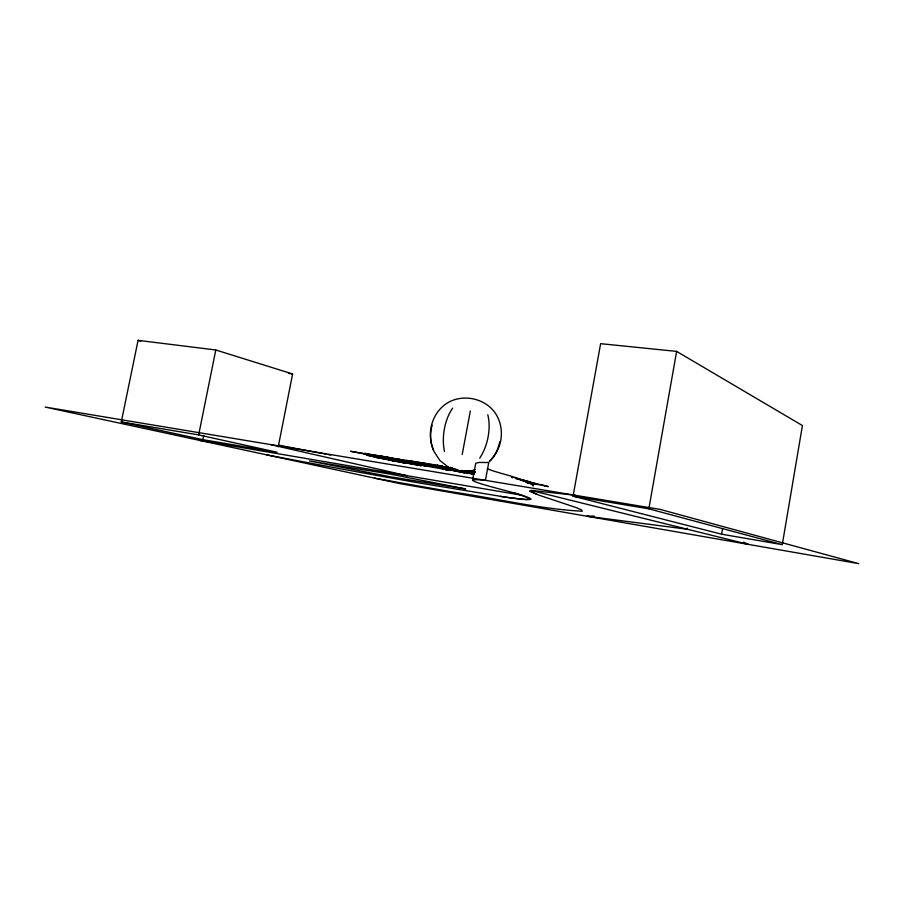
<?xml version="1.0" encoding="UTF-8"?>
<svg xmlns="http://www.w3.org/2000/svg" width="904" height="904" viewBox="0 0 904 904"><rect width="100%" height="100%" fill="white"/><g stroke="black" fill="none" stroke-linecap="round" stroke-linejoin="round"><path stroke-width="1.36" d="M782.276 544.649L802.424 425.547L676.633 351.396L600.629 343.678L573.057 496.172L721.607 534.196L782.276 544.649L648.835 508.828L573.057 496.172M721.607 534.196L722.556 528.67M648.835 508.828L676.633 351.396M470.351 410.981L462.193 454.565M472.521 480.25L475.764 463.21L479.199 462.441L488.759 462.532L485.448 480.34C445.706 476.476 513.02 491.979 519.337 494.499M278.251 446.768L292.602 373.962L215.785 349.984L138.075 340.345L121.283 421.942L202.88 439.672L277.166 452.271L198.665 434.914L121.283 421.942M198.665 434.914L215.785 349.984M202.88 439.672L203.705 435.547M533.111 485.979L533.394 485.471C519.608 476.815 502.375 474.656 487.199 468.792M373.725 455.842L377.318 456.339L350.458 451.277L373.51 455.187L363.928 453.729L374.166 456.181L383.432 457.153L375.216 455.684L378.81 456.091L400.291 460.034M469.865 471.278L475.108 469.662M531.168 483.629L532.772 483.832L528.139 482.759M531.665 490.465L529.936 491.188L539.225 495.256L576.334 507.63L581.577 509.901L582.289 511.235C538.716 508.918 495.742 498.296 452.576 491.979A395.127 9.662 10.8 0 1 414.281 485.256L374.482 478.126M452.983 470.057L474.464 473.82M531.778 490.454L575.17 495.268M468.916 470.543L470.735 470.735M594.12 516.037L586.764 516.207L687.447 529.258L687.198 528.094M398.427 459.661L395.703 459.243L403.998 460.961L385.759 456.859L412.54 461.831L416.145 462.317L408.732 460.611L433.637 464.679L456.283 469.323M430.699 464.938L434.395 465.503L416.382 462.17L429.287 465.085L453.299 468.419M533.473 490.454L529.902 491.109L537.157 494.511M467.334 470.656L468.125 470.69M519.958 479.798L524.207 480.329M383.556 456.633L385.036 456.735L370.346 454.429L383.827 456.78L380.403 455.989M422.462 465.153L417.964 464.588L425.242 465.741L406.687 462.373M475.368 471.718L470.069 470.747M456.373 470.148L455.413 470.035L462.068 471.594L458.622 470.566M467.108 470.781L474.792 472.272M288.466 373.42L292.602 373.962M369.781 455.593L373.793 456.317L366.075 454.712L371.77 455.593M527.891 482.679L530.795 483.075L526.184 482.047M369.792 455.605L367.148 455.311L416.812 463.775L402.822 460.204L404.608 460.464L433.909 466.035L420.292 464.294L426.993 465.922L422.846 465.085M412.891 462.859L414.812 463.13L410.122 462.294L412.303 462.611M516.207 478.419L530.84 482.069L520.568 479.832M266.827 454.893L330.921 467.018A232.012 5.752 10.7 0 0 356.843 471.786L390.144 477.809A274.5 7.006 10.7 0 0 422.247 483.482L507.133 497.381L525.393 499.516L530.919 499.155L519.823 494.646M500.432 496.409C512.5 498.262 553.723 504.183 513.438 492.77M523.574 480.883L542.027 484.985L531.495 483.866M520.388 480.318L521.201 480.453M458.486 470.193L450.497 468.769L456.667 469.752M527.088 482.973L528.75 483.244M522.783 481.03L523.947 481.109M199.456 440.35L521.642 495.2M405.919 462.26L398.404 460.678L401.805 461.413M453.266 470.091L456.509 470.577L446.486 468.984L464.667 472.86L442.598 468.532L450.847 470.442L445.491 469.594L450.102 470.464M403.094 461.571L407.218 462.588L402.167 461.752L449.356 470.204M328.254 454.61L330.706 455.062M323.349 453.695L325.802 454.147M452.226 467.956L429.694 464.588L431.287 464.938M430.914 464.464L434.903 465.221M322.118 453.458L279.02 445.231M524.117 480.306L515.269 478.442M511.54 477.481L512.896 477.741M461.515 470.475L474.882 472.408M392.63 460.848L396.076 461.56M473.786 474.363L459.627 471.515L472.385 473.707L464.95 471.515L473.73 473.074L473.176 472.769M270.296 444.531L407.105 475.707M531.337 490.488L748.342 544.389L743.596 542.14M450.181 467.379L450.791 467.537M138.075 340.345L140.741 341.147M391.895 460.746L392.811 461.029M448.542 467.3L439.886 460.498L433.796 451.198A36.928 35.132 -67.7 0 1 432.146 425.23M487.787 414.755A36.94 21.877 -76.7 0 1 479.719 458.125M490.024 460.803A36.928 35.132 -67.7 0 0 497.98 417.942C488.499 396.992 458.192 391.217 441.773 407.365A36.928 34.985 89.5 0 0 433.683 450.271M499.709 441.773A36.928 34.985 89.5 0 1 489.335 461.582M444.486 451.537A36.94 21.481 -82.1 0 1 452.644 408.145M395.794 458.757L400.438 459.627L395.794 458.757M394.573 460.17L388.562 458.995L400.404 461.277L394.573 460.17M444.904 467.481L432.474 465.594L447.83 468.261L444.915 467.492M465.605 488.94L390.053 476.724L309.473 460.938L390.302 474.125L465.605 488.94M390.291 459.786L374.934 457.198L404.596 462.972L377.556 457.345L390.291 459.786M403.998 462.599L421.411 465.741L399.557 461.56L403.998 462.599M372.81 456.509L376.776 457.334L372.81 456.509M447.096 468.656L442.892 467.876L447.096 468.656M433.57 466.701L436.847 467.402L431.649 466.261L433.57 466.701M396.359 459.944L381.273 457.074L396.359 459.944M411.569 461.402L406.133 460.362L411.569 461.402M429.479 464.294L421.863 463.108L429.479 464.294M473.267 471.617L468.396 470.747L473.267 471.617M526.444 481.843L525.699 481.764L536.219 483.821L526.444 481.843M542.445 485.211L545.756 485.956L542.445 485.211M442.508 466.215L437.22 465.255L442.508 466.215M369.001 454.17L364.741 453.424L369.001 454.17M424.744 464.769L416.812 463.221L425.422 464.712L422.45 464.238L424.744 464.769M417.648 462.803L414.45 462.362L421.852 463.65L417.648 462.803M465.289 472.069L463.334 471.831L468.464 472.724L465.289 472.069M427.434 465.583L431.084 466.351L427.434 465.583M546.615 486.182L544.49 485.889L548.366 486.634L546.615 486.182M414.258 462.678L407.67 461.3L417.117 463.097L414.258 462.678M444.655 468.634L440.971 467.876L444.655 468.634M466.385 470.905L465.334 470.747L470.103 471.685L466.385 470.905M660.236 509.427L45.2 407.071L400.167 483.663L858.8 563.655L660.236 509.427"/></g></svg>
